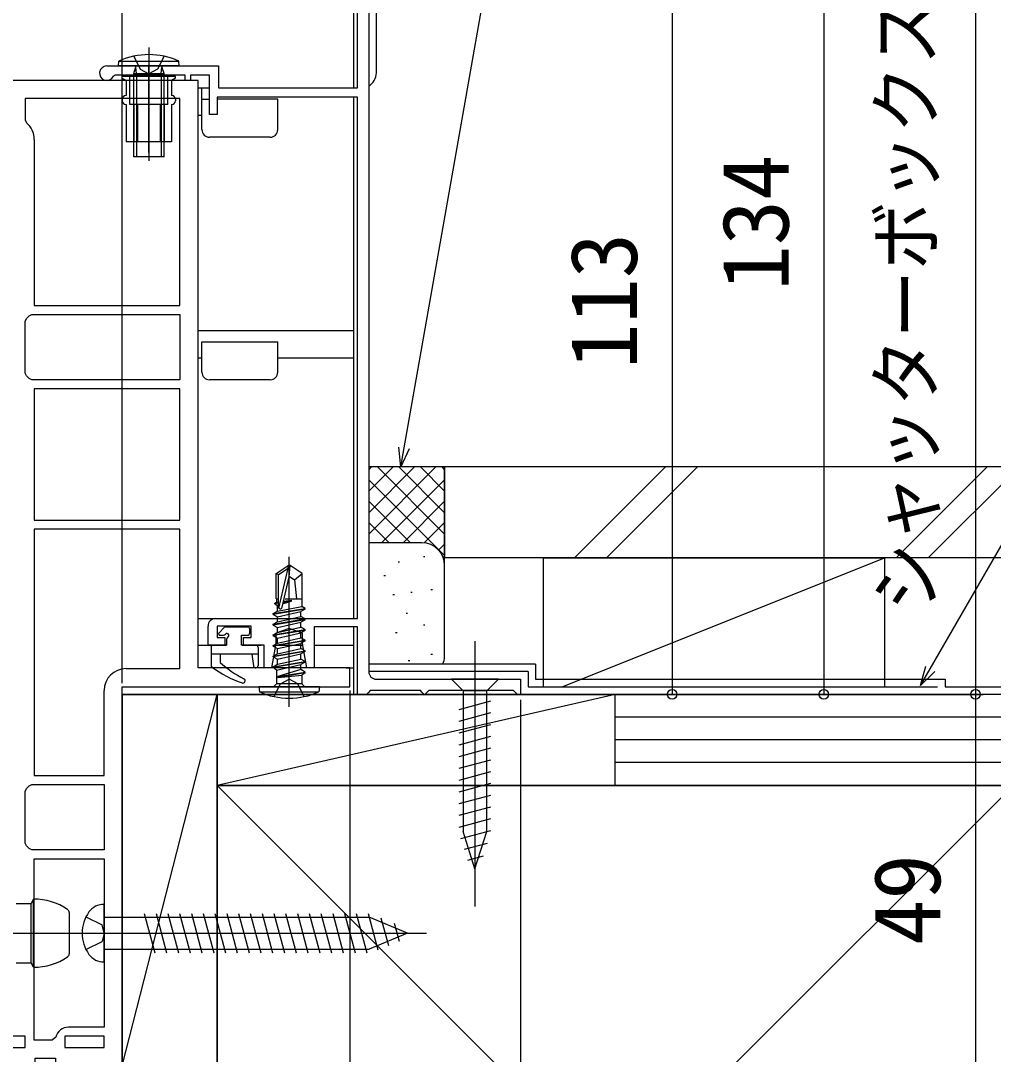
# Model space of a CAD drawing. Units: millimetres, scale not verified. Extents: x -525 to 525, y -783 to 779.
# Drawn here: x 230.1 to 358.4, y -573.9 to -437.6 of the extents above; entities that cross this region are included whole.
import ezdxf
from ezdxf.enums import TextEntityAlignment as Align

# ---------------------------------------------------------------- set-up
doc = ezdxf.new("R2010")
doc.units = ezdxf.units.MM
doc.header["$LTSCALE"] = 4
for name, color, linetype in [('0-2_YKK_11', 7, 'Continuous'), ('0-4_YKK_12', 2, 'Continuous'), ('0-5_YKK_13', 4, 'Continuous'), ('0-7_YKK_D', 6, 'Continuous'), ('0-9_YSS_K', 3, 'Continuous'), ('0-A_YSS_KE', 3, 'Continuous')]:
    doc.layers.add(name, color=color, linetype=linetype)
doc.styles.add('ＭＳ ゴシック', font='')
doc.styles.get('ＭＳ ゴシック').set_extended_font_data('MS Gothic')

msp = doc.modelspace()

# ---------------------------------------------------------------- linework, layer by layer
at = {"layer": '0-2_YKK_11'}
msp.add_line((276, -413.449), (276, -523.449), dxfattribs=at)
for points in [[(241.45, -443.549), (256.2, -443.549), (256.2, -446.449), (274.5, -446.449), (274.5, -429.649), (253, -429.649), (253, -428.449), (254.1, -428.449), (254.1, -423.907), (254.22, -423.724), (254.22, -423.174), (254.1, -422.991), (254.1, -419.049)], [(253.5, -522.949), (253.5, -445.449), (205.7, -445.449)], [(255.8, -516.449), (274.5, -516.449), (274.5, -447.649), (256, -447.649), (256, -449.949), (255, -449.949), (255, -444.749), (252.5, -444.749), (252.5, -445.449), (251.8, -445.449), (251.8, -444.749), (242.573, -444.749), (242.303, -444.917)], [(251.1, -475.149), (251.1, -447.849), (230.7, -447.849), (230.7, -450.657), (230.876, -451.038)], [(231.9, -453.249), (231.9, -475.149), (251.1, -475.149)], [(230.876, -484.438), (230.7, -484.057), (230.7, -477.241), (230.876, -476.86)], [(231.211, -476.525), (231.592, -476.349), (251.1, -476.349), (251.1, -484.949)], [(251.1, -484.949), (231.592, -484.949), (231.211, -484.772)], [(231.9, -504.649), (231.9, -537.149), (241.1, -537.149), (241.1, -525.949)], [(244, -523.049), (251.1, -523.049), (251.1, -504.649), (231.9, -504.649)], [(277, -524.449), (296, -524.449), (296, -526.449), (295.6, -526.449), (295.3, -526.149), (295.1, -525.949), (283.9, -525.949), (283.7, -526.149), (283.4, -526.449), (283.3, -526.449), (283, -526.149), (282.8, -525.949), (276.2, -525.949), (276, -526.149), (275.7, -526.449), (274.5, -526.449), (274.5, -517.549), (268.8, -517.549), (268.8, -522.949), (267.814, -522.949), (267.25, -519.749), (267.25, -518.386), (265.5, -517.749), (263.75, -518.386), (263.75, -519.749), (263.186, -522.949), (262.2, -522.949), (262.2, -519.949), (259.5, -519.949), (259.5, -518.949), (260.5, -518.949), (260.5, -517.449), (256, -517.449), (256, -518.949), (257, -518.949), (257, -519.949), (254.8, -519.949), (254.8, -517.449)], [(204.5, -570.649), (204.5, -575.449), (213.5, -575.449), (213.5, -590.449), (216, -590.449), (216, -588.949), (215.75, -588.653), (215.5, -588.357), (215.5, -575.449), (232, -575.449), (232, -574.449), (234.7, -574.449), (234.7, -575.449), (238.175, -575.449), (238.566, -575.261), (239.034, -575.261), (239.424, -575.449), (243.5, -575.449), (243.5, -525.449), (273.5, -525.449), (273.5, -522.949), (253.5, -522.949)], [(231.211, -538.525), (231.592, -538.349), (241.1, -538.349), (241.1, -546.949)], [(230.876, -546.438), (230.7, -546.057), (230.7, -539.241), (230.876, -538.86)], [(241.1, -546.949), (231.592, -546.949), (231.211, -546.772)], [(231.9, -572.049), (231.9, -548.149), (241.1, -548.149), (241.1, -570.349), (236.4, -570.349)], [(234.744, -571.663), (234.257, -572.049), (231.9, -572.049)]]:
    msp.add_lwpolyline(points, dxfattribs=at)
for points in [[(231.9, -503.449), (251.1, -503.449), (251.1, -486.149), (231.9, -486.149)], [(206.9, -573.049), (230.7, -573.049), (230.7, -571.549), (206.9, -571.549)], [(235.9, -573.049), (241.1, -573.049), (241.1, -571.549), (235.9, -571.549)]]:
    msp.add_lwpolyline(points, close=True, dxfattribs=at)
for centre, radius, start, end in [((241.45, -444.499), 0.95, 90.00001, 333.89611), ((229, -453.249), 2.9, 359.99999, 49.67978), ((229, -474.649), 2.9, 310.32022, 319.67978), ((229, -486.649), 2.9, 40.32022, 49.67978), ((255.8, -517.449), 1, 90.00001, 179.99999), ((244, -525.949), 2.9, 90.00001, 179.99999), ((277, -523.449), 1, 180.00001, 269.99999), ((229, -536.649), 2.9, 310.32022, 319.67978), ((229, -548.649), 2.9, 40.32022, 49.67978), ((236.4, -572.049), 1.7, 90, 166.86343)]:
    msp.add_arc(centre, radius, start, end, dxfattribs=at)
at = {"layer": '0-4_YKK_12'}
for p, q in [((274, -429.949), (274, -446.449)), ((253.5, -446.449), (255, -446.449)), ((254, -451.949), (254, -446.449)), ((254, -447.949), (255, -447.949)), ((274, -447.649), (274, -516.449)), ((253.5, -450.049), (254, -450.049)), ((263, -452.949), (255, -452.949)), ((253.5, -478.449), (274, -478.449)), ((254, -483.949), (254, -479.949)), ((254, -479.949), (264, -479.949)), ((264, -483.949), (264, -479.949)), ((253.5, -482.049), (254, -482.049)), ((264, -482.049), (274, -482.049)), ((263, -484.949), (255, -484.949)), ((253.5, -516.449), (255.8, -516.449)), ((274, -517.549), (274, -526.449)), ((253.5, -519.949), (257.2, -519.949)), ((259.3, -519.949), (261.795, -519.949)), ((263.715, -519.949), (267.284, -519.949)), ((268.8, -519.949), (274, -519.949)), ((273, -522.949), (274, -522.949)), ((243.5, -526.449), (274, -526.449))]:
    msp.add_line(p, q, dxfattribs=at)
msp.add_lwpolyline([(264, -451.949), (264, -447.949), (256, -447.949)], dxfattribs=at)
for centre, start, end in [((255, -451.949), 180, 270), ((263, -451.949), 270, 0), ((255, -483.949), 180, 270), ((263, -483.949), 270, 0)]:
    msp.add_arc(centre, 1, start, end, dxfattribs=at)
at = {"layer": '0-5_YKK_13'}
for p, q in [((277, -444.449), (277, -393.449)), ((247, -441.123), (247, -456.062)), ((247, -441.123), (247, -456.062)), ((243, -443.549), (243.056, -442.906)), ((243, -443.549), (243.056, -442.906)), ((243.056, -442.906), (250.944, -442.906)), ((243.056, -442.906), (250.944, -442.906)), ((245, -442.262), (245.855, -443.992)), ((245, -442.262), (245.855, -443.992)), ((249, -442.262), (248.145, -443.992)), ((249, -442.262), (248.145, -443.992)), ((251, -443.549), (250.944, -442.906)), ((251, -443.549), (250.944, -442.906)), ((251, -443.549), (243, -443.549)), ((251, -443.549), (243, -443.549)), ((245, -444.549), (245.259, -443.815)), ((245, -444.549), (245.259, -443.815)), ((245.379, -444.549), (245.268, -443.722)), ((245.379, -444.549), (245.268, -443.722)), ((245.855, -443.992), (247, -444.601)), ((245.855, -443.992), (247, -444.601)), ((247, -454.947), (247, -443.553)), ((247, -454.947), (247, -443.553)), ((248.145, -443.992), (247, -444.601)), ((248.145, -443.992), (247, -444.601)), ((248.621, -444.549), (248.732, -443.722)), ((248.621, -444.549), (248.732, -443.722)), ((249, -444.549), (248.741, -443.815)), ((249, -444.549), (248.741, -443.815)), ((250.5, -444.95), (243.5, -444.95)), ((243.5, -445.16), (243.5, -444.95)), ((250.5, -444.95), (243.5, -444.95)), ((243.5, -445.16), (243.5, -444.95)), ((243.5, -445.16), (244, -445.449)), ((243.5, -445.16), (244, -445.449)), ((244, -445.449), (244, -447.449)), ((250, -445.449), (244, -445.449)), ((244, -445.449), (244, -447.449)), ((250, -445.449), (244, -445.449)), ((244.5, -448.649), (244.5, -444.95)), ((244.5, -448.649), (244.5, -444.95)), ((245, -444.549), (249, -444.549)), ((245, -444.549), (249, -444.549)), ((245, -444.679), (245, -444.764)), ((245, -444.679), (245, -444.764)), ((245.379, -444.549), (245.379, -455.549)), ((245.379, -444.549), (245.379, -455.549)), ((248.621, -444.549), (248.621, -455.549)), ((248.621, -444.549), (248.621, -455.549)), ((249, -455.549), (249, -444.549)), ((249, -455.549), (249, -444.549)), ((249.5, -448.649), (249.5, -444.95)), ((249.5, -448.649), (249.5, -444.95)), ((250.5, -445.16), (250, -445.449)), ((250.5, -445.16), (250, -445.449)), ((250, -445.449), (250, -447.449)), ((250, -445.449), (250, -447.449)), ((250.5, -445.16), (250.5, -444.95)), ((250.5, -445.16), (250.5, -444.95)), ((243.5, -447.949), (243.5, -448.149)), ((243.5, -447.949), (243.5, -448.149)), ((250.5, -447.949), (250.5, -448.149)), ((250.5, -447.949), (250.5, -448.149)), ((244, -448.649), (244, -453.55)), ((244, -448.649), (244, -453.55)), ((249.5, -448.649), (244.5, -448.649)), ((249.5, -448.649), (244.5, -448.649)), ((245, -448.649), (245, -453.55)), ((245, -448.649), (245, -453.55)), ((245.5, -448.649), (245.5, -453.55)), ((245.5, -448.649), (245.5, -453.55)), ((248.5, -448.649), (248.5, -453.55)), ((248.5, -448.649), (248.5, -453.55)), ((249, -448.649), (249, -453.55)), ((249, -448.649), (249, -453.55)), ((250, -448.649), (250, -453.55)), ((250, -448.649), (250, -453.55)), ((250, -453.55), (244, -453.55)), ((250, -453.55), (244, -453.55)), ((265.5, -528.104), (265.5, -508.304)), ((263.8, -510.494), (265.35, -509.449)), ((264.1, -510.654), (265.35, -509.811)), ((264.157, -515.059), (265.35, -509.811)), ((265.65, -509.449), (265.35, -509.449)), ((265.35, -509.811), (265.35, -509.449)), ((265.5, -510.955), (265.65, -509.449)), ((265.5, -510.955), (265.5, -509.449)), ((267.2, -510.494), (265.65, -509.449)), ((263.8, -513.849), (263.8, -510.494)), ((263.8, -510.494), (264.1, -510.654)), ((264.1, -514.901), (264.1, -510.654)), ((264.591, -514.956), (265.5, -510.955)), ((265.5, -510.848), (266.2, -511.349)), ((266.2, -511.349), (267.2, -510.494)), ((267.2, -513.849), (267.2, -510.494)), ((266.2, -511.349), (266.45, -513.849)), ((263.8, -513.849), (264.1, -513.849)), ((263.82, -513.849), (263.82, -514.272)), ((264.761, -514.205), (265.8, -514.032)), ((264.772, -514.157), (265.8, -514.032)), ((264.956, -513.849), (267.2, -513.849)), ((265.8, -514.132), (265.8, -514.032)), ((267.18, -513.849), (267.18, -514.856)), ((263.4, -515.799), (267.6, -515.099)), ((267.6, -515.199), (263.4, -515.899)), ((263.6, -514.399), (264.1, -514.316)), ((263.6, -514.499), (263.6, -514.399)), ((264.1, -514.416), (263.6, -514.499)), ((263.6, -514.499), (263.95, -514.701)), ((263.95, -514.701), (264.1, -514.655)), ((263.95, -515.481), (263.95, -514.701)), ((264.701, -514.47), (265.8, -514.132)), ((265.8, -514.132), (264.737, -514.309)), ((267.6, -515.199), (267.05, -515.516)), ((267.6, -515.099), (267.18, -514.856)), ((267.6, -515.199), (267.6, -515.099)), ((263.4, -515.899), (263.4, -515.799)), ((263.4, -515.899), (263.95, -516.216)), ((263.4, -517.199), (267.6, -516.499)), ((267.6, -516.599), (263.4, -517.299)), ((263.95, -516.216), (267.05, -515.516)), ((263.95, -516.881), (263.95, -516.216)), ((263.95, -516.881), (265.5, -516.531)), ((265.5, -516.531), (267.05, -516.181)), ((267.05, -516.181), (267.05, -515.516)), ((267.6, -516.499), (267.05, -516.181)), ((267.6, -516.599), (267.05, -516.916)), ((267.6, -516.599), (267.6, -516.499)), ((256.259, -518.307), (256.929, -517.637)), ((257.141, -517.549), (260, -517.549)), ((260.3, -518.349), (260.3, -517.849)), ((263.4, -517.199), (263.95, -516.881)), ((263.4, -517.299), (263.4, -517.199)), ((263.4, -517.299), (263.95, -517.616)), ((267.6, -517.999), (263.4, -518.699)), ((263.95, -517.616), (267.05, -516.916)), ((263.95, -518.281), (263.95, -517.616)), ((263.95, -518.281), (265.5, -517.931)), ((265.5, -517.931), (267.05, -517.581)), ((267.05, -517.581), (267.05, -516.916)), ((267.6, -517.999), (267.05, -518.316)), ((267.6, -517.999), (267.6, -517.899)), ((256.4, -518.649), (256.839, -518.649)), ((257.3, -519.949), (257.3, -519.11)), ((259.2, -518.649), (260, -518.649)), ((259.2, -519.949), (259.2, -518.649)), ((263.4, -518.599), (263.95, -518.281)), ((263.4, -518.699), (263.4, -518.599)), ((263.4, -518.699), (263.95, -519.016)), ((263.4, -519.999), (267.6, -519.299)), ((267.6, -519.399), (263.4, -520.099)), ((263.95, -519.016), (267.05, -518.316)), ((263.95, -519.681), (265.5, -519.331)), ((265.5, -519.331), (267.05, -518.981)), ((267.05, -518.981), (267.05, -518.316)), ((267.6, -519.299), (267.05, -518.981)), ((267.6, -519.399), (267.05, -519.716)), ((267.6, -519.399), (267.6, -519.299)), ((290, -519.449), (290, -554.449)), ((255.2, -520.249), (255.2, -522.598)), ((257.3, -519.949), (255.5, -519.949)), ((261.1, -519.949), (259.2, -519.949)), ((261.4, -520.249), (261.4, -522.649)), ((263.4, -520.099), (263.4, -519.999)), ((263.4, -520.099), (263.95, -520.416)), ((263.4, -521.399), (267.6, -520.699)), ((267.6, -520.799), (263.4, -521.499)), ((263.95, -520.416), (267.05, -519.716)), ((263.95, -521.081), (263.95, -520.416)), ((263.95, -521.081), (265.5, -520.731)), ((265.5, -520.731), (267.05, -520.381)), ((267.05, -520.381), (267.05, -519.716)), ((267.6, -520.699), (267.05, -520.381)), ((267.6, -520.799), (267.05, -521.116)), ((267.6, -520.799), (267.6, -520.699)), ((261.4, -521.149), (255.2, -521.149)), ((256.4, -521.149), (256.4, -522.249)), ((260.6, -521.149), (260.803, -522.688)), ((263.4, -521.399), (263.95, -521.081)), ((263.4, -521.499), (263.4, -521.399)), ((263.4, -521.499), (263.95, -521.816)), ((267.6, -522.199), (263.4, -522.899)), ((263.95, -521.816), (267.05, -521.116)), ((263.95, -521.816), (267.05, -521.116)), ((263.95, -522.481), (267.05, -521.781)), ((263.95, -522.481), (263.95, -521.816)), ((267.05, -521.781), (267.05, -521.116)), ((267.6, -522.199), (267.05, -522.516)), ((267.6, -522.199), (267.6, -522.099)), ((263.4, -522.799), (263.95, -522.481)), ((263.4, -522.899), (263.4, -522.799)), ((263.825, -523.245), (263.4, -522.899)), ((263.825, -523.245), (267.05, -522.516)), ((263.825, -523.245), (263.825, -525.049)), ((267.05, -523.181), (264, -524.099)), ((264, -524.099), (267.6, -523.499)), ((267.6, -523.599), (264, -524.199)), ((267.05, -523.181), (267.05, -522.516)), ((267.6, -523.499), (267.05, -523.181)), ((267.6, -523.599), (267.6, -523.499)), ((267.6, -523.599), (267.6, -523.499)), ((264, -524.199), (267.175, -523.905)), ((264, -524.199), (264, -524.099)), ((264.355, -525.046), (265.5, -524.437)), ((293.1, -524.449), (286.9, -524.449)), ((286.9, -524.449), (288.45, -525.999)), ((293.1, -524.449), (291.55, -525.999)), ((269.5, -525.449), (261.5, -525.449)), ((261.5, -525.449), (261.578, -526.102)), ((261.578, -526.102), (269.422, -526.102)), ((263.425, -525.449), (263.825, -525.049)), ((263.5, -526.76), (264.355, -525.046)), ((269.5, -525.449), (269.422, -526.102)), ((288.45, -525.999), (288.45, -544.533)), ((291.55, -525.999), (288.45, -525.999)), ((291.55, -544.533), (291.55, -525.999)), ((287.9, -528.425), (292.1, -527.3)), ((287.9, -529.978), (292.1, -528.853)), ((287.9, -531.531), (292.1, -530.406)), ((287.9, -533.084), (292.1, -531.959)), ((287.9, -534.637), (292.1, -533.512)), ((287.9, -536.19), (292.1, -535.064)), ((287.9, -537.743), (292.1, -536.617)), ((287.9, -539.296), (292.1, -538.17)), ((287.9, -540.849), (292.1, -539.723)), ((287.9, -542.402), (292.1, -541.276)), ((287.9, -543.954), (292.1, -542.829)), ((288.159, -545.438), (292.1, -544.382)), ((290, -549.449), (288.45, -544.533)), ((290, -549.449), (291.55, -544.533)), ((288.61, -546.87), (291.646, -546.056)), ((289.062, -548.302), (291.112, -547.753)), ((231.8, -553.449), (231.5, -554.049)), ((231.8, -562.449), (231.8, -553.449)), ((229.5, -554.049), (231.5, -554.049)), ((231.5, -561.849), (231.5, -554.049)), ((241.1, -561.749), (241.1, -554.149)), ((236.5, -555.235), (236.5, -560.662)), ((238.708, -555.799), (240.827, -556.855)), ((241.1, -555.849), (276.03, -555.849)), ((246.399, -555.349), (247.792, -560.549)), ((247.951, -555.349), (249.345, -560.549)), ((249.504, -555.349), (250.898, -560.549)), ((251.057, -555.349), (252.451, -560.549)), ((252.61, -555.349), (254.004, -560.549)), ((254.163, -555.349), (255.556, -560.549)), ((255.716, -555.349), (257.109, -560.549)), ((257.269, -555.349), (258.662, -560.549)), ((258.822, -555.349), (260.215, -560.549)), ((260.375, -555.349), (261.768, -560.549)), ((261.928, -555.349), (263.321, -560.549)), ((263.481, -555.349), (264.874, -560.549)), ((265.034, -555.349), (266.427, -560.549)), ((266.586, -555.349), (267.98, -560.549)), ((268.139, -555.349), (269.533, -560.549)), ((269.692, -555.349), (271.086, -560.549)), ((271.245, -555.349), (272.639, -560.549)), ((272.798, -555.349), (274.191, -560.549)), ((274.351, -555.349), (275.744, -560.549)), ((275.904, -555.349), (277.194, -560.162)), ((281.1, -557.949), (276.03, -555.849)), ((277.606, -555.906), (278.591, -559.583)), ((241.1, -557.949), (240.827, -556.855)), ((279.353, -556.63), (279.989, -559.004)), ((222.345, -557.949), (239.286, -557.949)), ((235.7, -557.949), (283.6, -557.949)), ((238.708, -560.099), (240.827, -559.042)), ((241.1, -557.949), (240.827, -559.042)), ((281.1, -557.949), (276.03, -560.049)), ((241.1, -560.049), (276.03, -560.049)), ((229.5, -561.849), (231.5, -561.849)), ((231.8, -562.449), (231.5, -561.849))]:
    msp.add_line(p, q, dxfattribs=at)
for points in [[(249, -455.549), (245, -455.549), (245, -444.549)], [(249, -455.549), (245, -455.549), (245, -444.549)], [(263.4, -515.799), (263.95, -515.481), (267.18, -514.856)], [(263.6, -514.399), (263.82, -514.272), (264.1, -514.238)], [(263.4, -518.599), (267.6, -517.899), (267.05, -517.581)], [(263.4, -519.999), (263.95, -519.681), (263.95, -519.016)], [(263.4, -522.799), (267.6, -522.099), (267.05, -521.781)], [(267.6, -523.599), (267.175, -523.905), (267.175, -525.049)], [(267.5, -526.76), (266.645, -525.046), (265.5, -524.437)], [(267.575, -525.449), (267.175, -525.049), (263.825, -525.049)]]:
    msp.add_lwpolyline(points, dxfattribs=at)
for centre, radius, start, end in [((247, -451.549), 9.5, 65.47227, 114.52773), ((247, -451.549), 9.5, 65.47227, 114.52773), ((245.07, -443.749), 0.2, 340.57815, 90), ((245.07, -443.749), 0.2, 340.57815, 90), ((248.93, -443.749), 0.2, 90, 199.42185), ((248.93, -443.749), 0.2, 90, 199.42185), ((275, -444.449), 2, 300.00002, 359.92153), ((275, -444.449), 2, 359.92153, 0), ((244, -447.949), 0.5, 90, 180), ((244, -447.949), 0.5, 90, 180), ((244, -448.149), 0.5, 180, 270), ((244, -448.149), 0.5, 180, 270), ((250, -447.949), 0.5, 0, 90), ((250, -447.949), 0.5, 0, 90), ((250, -448.149), 0.5, 270, 0), ((250, -448.149), 0.5, 270, 0), ((264.348, -514.901), 0.248, 180, 347.19096), ((257.141, -517.849), 0.3, 90, 135), ((260, -517.849), 0.3, 0, 90), ((256.4, -518.449), 0.2, 135, 270), ((256.839, -518.349), 0.3, 270, 326.94427), ((257.3, -518.649), 0.25, 303.05573, 146.94427), ((257.6, -519.11), 0.3, 123.05573, 180), ((260, -518.349), 0.3, 270, 0), ((255.5, -520.249), 0.3, 90, 180), ((261.1, -520.249), 0.3, 0, 90), ((255.5, -522.598), 0.3, 180, 233.64376), ((264.214, -510.76), 15, 233.64376, 250.88303), ((266.335, -511.011), 15, 228.5204, 243.04519), ((261.1, -522.649), 0.3, 187.49753, 0), ((259.4, -524.649), 0.3, 250.88303, 63.04519), ((265.5, -517.449), 9.5, 245.61796, 294.38204), ((231.8, -561.449), 8, 55.9442, 90), ((236, -555.235), 0.5, 0, 55.9442), ((241.051, -556.548), 2.4, 88.83014, 144.29996), ((243, -557.949), 4.8, 144.29996, 215.70004), ((231.8, -554.449), 8, 270, 304.0558), ((236, -560.662), 0.5, 304.0558, 0), ((241.051, -559.349), 2.4, 215.70004, 271.16986)]:
    msp.add_arc(centre, radius, start, end, dxfattribs=at)
at = {"layer": '0-7_YKK_D'}
for p, q in [((356, -346.449), (356, -526.449)), ((336, -392.449), (336, -526.449)), ((316, -413.449), (316, -526.449)), ((243.5, -524.949), (243.5, -434.449)), ((273.5, -525.949), (273.5, -719.448)), ((255.5, -526.449), (337, -526.449)), ((255.5, -526.449), (357, -526.449)), ((255.5, -526.449), (357, -526.449)), ((276.25, -526.449), (317, -526.449)), ((296, -527.149), (296, -739.448)), ((356, -526.449), (356, -575.448))]:
    msp.add_line(p, q, dxfattribs=at)
for points in [[(280.205, -496.448), (280.647, -493.937), (313.706, -306.449), (399.22, -306.449)], [(348.769, -525.274), (350.044, -523.065), (387.178, -458.747), (479.021, -458.747)], [(281.32, -494.055), (280.205, -496.448), (279.974, -493.818)], [(350.636, -523.407), (348.769, -525.274), (349.452, -522.724)]]:
    msp.add_lwpolyline(points, dxfattribs=at)
for centre in [(316, -526.449), (336, -526.449), (356, -526.449), (356, -526.449)]:
    msp.add_circle(centre, 0.637, dxfattribs=at)
at = {"layer": '0-9_YSS_K'}
for p, q in [((286, -496.448), (276, -496.448)), ((276, -505.306), (284.858, -496.448)), ((276, -502.477), (282.029, -496.448)), ((276, -499.649), (279.201, -496.448)), ((276, -496.821), (276.373, -496.448)), ((277.142, -496.448), (286, -505.306)), ((279.971, -496.448), (286, -502.477)), ((282.799, -496.448), (286, -499.649)), ((285.627, -496.448), (286, -496.821)), ((286, -509.448), (286, -496.448)), ((315.11, -496.448), (303.11, -508.448)), ((319.353, -496.448), (307.353, -508.448)), ((357.537, -496.448), (345.537, -508.448)), ((361.779, -496.448), (349.779, -508.448)), ((276, -498.134), (286, -508.134)), ((277.686, -506.448), (286, -498.134)), ((276, -500.963), (281.485, -506.448)), ((280.515, -506.448), (286, -500.963)), ((276, -503.791), (278.675, -506.466)), ((283.325, -506.466), (286, -503.791)), ((283, -506.448), (276, -506.448)), ((285.205, -507.414), (286, -506.62)), ((283.195, -508.276), (283.395, -508.276)), ((299, -508.448), (299, -525.448)), ((299, -508.448), (344, -508.448)), ((301.5, -525.448), (344, -508.448)), ((344, -508.448), (344, -525.448)), ((279.857, -508.943), (280.057, -508.943)), ((286, -521.448), (286, -509.448)), ((278.001, -510.774), (278.201, -510.774)), ((284.196, -512.615), (284.396, -512.615)), ((279.189, -513.283), (279.389, -513.283)), ((281.526, -512.949), (281.726, -512.949)), ((280.923, -515.742), (281.123, -515.742)), ((283.195, -517.289), (283.395, -517.289)), ((279.523, -518.29), (279.723, -518.29)), ((281.192, -521.962), (281.392, -521.962)), ((284.196, -521.13), (284.396, -521.13)), ((243.5, -575.448), (256, -526.448)), ((308.5, -526.448), (256, -538.448)), ((344, -526.448), (299, -526.448)), ((308.5, -538.448), (308.5, -526.448)), ((443.5, -526.448), (308.5, -526.448)), ((443.5, -529.448), (308.5, -529.448)), ((443.5, -532.448), (308.5, -532.448)), ((443.5, -535.448), (308.5, -535.448)), ((256, -643.448), (361, -538.448)), ((256, -538.448), (361, -643.448)), ((308.5, -538.448), (443.5, -538.448))]:
    msp.add_line(p, q, dxfattribs=at)
for points in [[(256, -575.448), (256, -526.448), (243.5, -526.448), (243.5, -575.448)], [(308.5, -538.448), (308.5, -526.448), (256, -526.448), (256, -538.448)]]:
    msp.add_lwpolyline(points, close=True, dxfattribs=at)
for centre, radius, start, end in [((283, -509.448), 3, 360, 90), ((283.392, -521.369), 2.609, 335.56612, 358.26236)]:
    msp.add_arc(centre, radius, start, end, dxfattribs=at)
at = {"layer": '0-A_YSS_KE'}
for p, q in [((443.493, -508.448), (286, -508.448)), ((298, -522.448), (276, -522.448)), ((297, -523.448), (276, -523.448)), ((352, -524.448), (352, -525.448)), ((352, -525.448), (443.493, -525.448))]:
    msp.add_line(p, q, dxfattribs=at)
for points in [[(443.493, -496.448), (286, -496.448), (286, -508.448)], [(297, -523.448), (297, -525.448), (351, -525.448)], [(298, -522.448), (298, -524.448), (352, -524.448)], [(361, -538.448), (256, -538.448), (256, -643.448), (361, -643.448)]]:
    msp.add_lwpolyline(points, dxfattribs=at)

# ---------------------------------------------------------------- texts
at = {"layer": '0-7_YKK_D', "style": 'ＭＳ ゴシック', "width": 0.9}
msp.add_text('シャッターボックス出幅＝180', height=7.331, rotation=90, dxfattribs=at).set_placement((352.693, -515.455), align=Align.BOTTOM_LEFT)
at = {"layer": '0-7_YKK_D', "style": 'ＭＳ ゴシック'}
for s, p in [('134', (334, -473.188)), ('113', (314, -483.517)), ('49', (354, -559.505))]:
    msp.add_text(s, height=8.798, rotation=90, dxfattribs=at).set_placement(p, align=Align.BOTTOM_LEFT)

doc.saveas('drawing.dxf')
